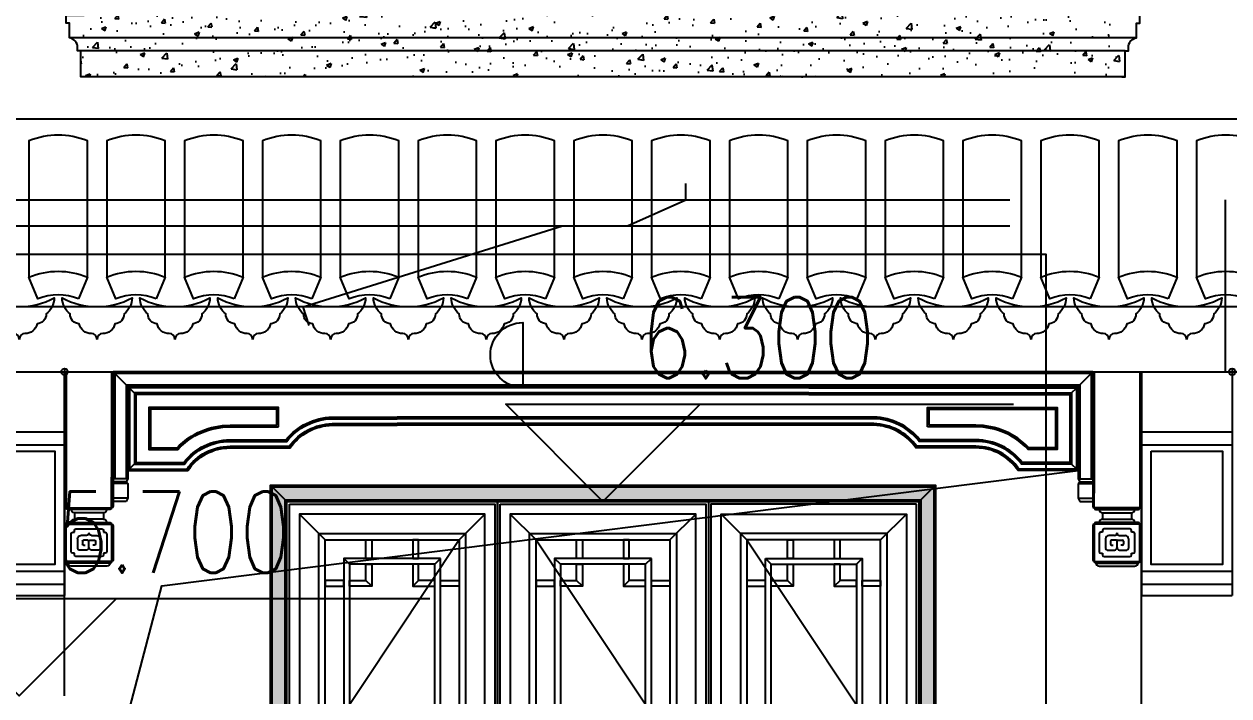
# Model space of a CAD drawing. Extents: x 296441 to 853063, y 459050 to 1117990.
# Drawn here: x 658513 to 662228, y 1088618 to 1090691 of the extents above; entities that cross this region are included whole.
import ezdxf
from ezdxf.xclip import XClip

# ---------------------------------------------------------------- set-up
doc = ezdxf.new("R2010")
doc.units = 0
doc.header["$LTSCALE"] = 1000
doc.header["$XCLIPFRAME"] = 0
for name, pattern in [('CENTER-1', [10, 6.25, -1.25, 1.25, -1.25]), ('CENTER2', [28.574999999999996, 19.05, -3.174999999999999, 3.174999999999999, -3.174999999999999]), ('E4-ELEV-S$0$HIDDEN2', [4.762499999999999, 3.175, -1.5875])]:
    doc.linetypes.add(name, pattern=pattern)
for name, color, linetype in [('00-景观-剖', 6, 'Continuous'), ('1.5铝板', 3, 'Continuous'), ('95', 95, 'Continuous'), ('E1-TEXT-S$0$A-ANNO-LEVL', 3, 'Continuous'), ('E1-TEXT-S$0$A-ANNO-LEVL-TEXT', 255, 'Continuous'), ('E4-ELEV-S$0$$0$A-ELEV-HEVY', 2, 'Continuous'), ('E4-ELEV-S$0$A-ELEV-HDDN', 161, 'E4-ELEV-S$0$HIDDEN2'), ('E4-ELEV-S$0$A-ELEV-HEVY', 2, 'Continuous'), ('E4-ELEV-S$0$A-ELEV-MEDM', 4, 'Continuous'), ('E4-ELEV-S$0$A-ELEV-THIN', 144, 'Continuous'), ('E4-ELEV-S$0$A-ELEV-THIN-GRAY', 252, 'Continuous'), ('E4-ELEV-S$0$A-ELEV-XTHIN', 5, 'Continuous'), ('E4-ELEV-S$0$A-HOLE', 211, 'Continuous'), ('E4-ELEV-S$0$CT-01-E$0$A-ELEV-MEDM-HEVY', 2, 'Continuous'), ('E4-ELEV-S$0$CT-01-E$0$A-ELEV-THIN', 144, 'Continuous'), ('E4-ELEV-S$0$CT-01-E$0$G-XREF', 2, 'Continuous'), ('E4-ELEV-S$0$G-XREF', 2, 'Continuous'), ('E4-TEXT-S$0$G-XREF', 2, 'Continuous'), ('G-GRID', 8, 'CENTER2'), ('G-XREF', 2, 'Continuous'), ('ZT0_默认图层-----PM、LM、DY、JD', 7, 'Continuous'), ('ZT1_通用--填充---PM、LM、DY、JD', 8, 'Continuous'), ('主框线', 4, 'Continuous'), ('副框内口线', 6, 'Continuous'), ('花格栅', 6, 'Continuous'), ('铝合金花格条', 5, 'Continuous')]:
    doc.layers.add(name, color=color, linetype=linetype)
for name, color, linetype, plot in [('E4-ELEV-S$0$CT-01-E$0$A(750)$0$A-ANNO-NPLT', 215, 'Continuous', False), ('E4-ELEV-S$0$ENTR-DETL-P$0$A-ANNO-NPLT', 215, 'Continuous', False), ('E4-TEXT-S$0$A-ANNO-NPLT', 215, 'Continuous', False)]:
    doc.layers.add(name, color=color, linetype=linetype, plot=plot)
doc.styles.add('E1-TEXT-S$0$GOA_01_thin_0.75', font='romans.shx', dxfattribs={"width": 0.75, "bigfont": 'hzdx.shx'})

# ---------------------------------------------------------------- blocks, each defined once
blk = doc.blocks.new('E4-ELEV-S$0$cfdhf')
at = {"layer": 'E4-ELEV-S$0$$0$A-ELEV-HEVY'}
blk.add_lwpolyline([(-1.164153218269348e-10, -190.000317406375), (9.999999999883585, -190.000317406375), (9.999999999883585, -110.000317406375), (19.99999999988358, -110.000317406375), (19.99999999988358, -100.000317406375, -0.3620499351813308), (44.99999999988358, -70.00031740637496), (44.99999999988358, -25.00031740637496), (54.99999999988358, -25.00031740637496), (54.99999999988358, -0.0003174063749611378), (0, 0.006060618790797889)], format="xyb", dxfattribs=at)
blk = doc.blocks.new('E4-ELEV-S$0$CT-01-E$0$DWD')
at = {"layer": 'E4-ELEV-S$0$CT-01-E$0$A(750)$0$A-ANNO-NPLT'}
for p, q in [((-10, 0), (10, 0)), ((0, 10), (0, -10))]:
    blk.add_line(p, q, dxfattribs=at)
blk.add_circle((0, 0), 10, dxfattribs=at)
blk = doc.blocks.new('E4-ELEV-S$0$CT-01-E')
at = {"layer": 'E4-ELEV-S$0$CT-01-E$0$A-ELEV-MEDM-HEVY'}
for p, q in [((-280, 0), (0, 0)), ((-280, 0), (-280, -690.0000000000437)), ((0, 0), (0, -690.0000000000437)), ((-280, -225.0000000000437), (0, -225.0000000000582)), ((-280, -615.0000000000728), (0, -615.0000000000728)), ((-280, -690.0000000000437), (0, -690.0000000000437))]:
    blk.add_line(p, q, dxfattribs=at)
at = {"layer": 'E4-ELEV-S$0$CT-01-E$0$A-ELEV-THIN', "ltscale": 0.1}
for p, q in [((-280, -185.0000000000728), (0, -185.0000000000873)), ((-280, -655.0000000000582), (0, -655.0000000000582))]:
    blk.add_line(p, q, dxfattribs=at)
blk.add_lwpolyline([(-250, -245.0000000000582), (-30, -245.0000000000582), (-30, -595.0000000000582), (-250, -595.0000000000582)], close=True, dxfattribs=at)
at = {"layer": 'E4-ELEV-S$0$CT-01-E$0$G-XREF'}
blk.add_blockref('E4-ELEV-S$0$CT-01-E$0$DWD', (0, 0), dxfattribs=at)
blk = doc.blocks.new('E4-ELEV-S$0$垂花柱1-E')
at = {"layer": 'E4-ELEV-S$0$A-ELEV-MEDM'}
for p, q in [((-29.99999999406282, -690.0051878701779), (-29.99999999406282, -710.0051878701779)), ((59.9999999984866, -690.0051878701779), (59.9999999984866, -710.0051878701779)), ((-59.99999999778811, -730.0051878699451), (-59.99999999778811, -835.0051878697122)), ((79.9999999984866, -720.0051878701779), (-49.99999999778811, -720.0051878701779)), ((90.00000000221189, -835.0051878704107), (89.9999999984866, -730.0051878699451)), ((-49.99999999778811, -845.0051878697122), (80.00000000593718, -845.0051878704107))]:
    blk.add_line(p, q, dxfattribs=at)
for points in [[(-59.99999999965075, -580.0051878701779), (-59.99999999965075, -670.004720046767)], [(90.00000000034925, -670.004720046767), (90.00000000034925, -580.0051878701779)], [(-49.99906434782315, -680.0051878701779), (80.06746361660771, -680.0051878701779)]]:
    blk.add_lwpolyline(points, dxfattribs=at)
for centre, radius, start, end in [((-54.99953217187431, -670.004720046185), 5.000467824051157, 180.0000000066701, 270), ((-49.99906434782315, -675.0051878701779), 5.000467824051157, 180.0000000066701, 270), ((-29.99999999406282, -680.0051878701779), 10, 180, 270), ((59.9999999984866, -680.0051878701779), 10, 270, 0), ((79.99906435224693, -675.0051878701779), 5.000467824051157, 270, 359.9999999933299), ((84.99953217629809, -670.004720046185), 5.000467824051157, 270, 359.9999999933299), ((-54.99999999778811, -730.0051878699451), 5, 90, 180), ((-49.99999999778811, -725.0051878701779), 5, 90, 180), ((-29.99999999406282, -720.0051878701779), 10, 90, 180), ((59.9999999984866, -720.0051878701779), 10, 0, 90), ((79.9999999984866, -725.0051878701779), 5, 0, 90), ((84.9999999984866, -730.0051878699451), 5, 0, 90), ((-54.99999999778811, -835.0051878697122), 5, 180, 270), ((-49.99999999778811, -840.0051878697122), 5, 180, 270), ((80.00000000593718, -840.0051878704107), 5, 270, 0), ((85.00000000221189, -835.0051878704107), 5, 270, 0)]:
    blk.add_arc(centre, radius, start, end, dxfattribs=at)
at = {"layer": 'E4-ELEV-S$0$A-ELEV-THIN', "ltscale": 0.1}
for p, q in [((-29.99999999406282, -690.0051878701779), (59.9999999984866, -690.0051878701779)), ((-29.99999999406282, -710.0051878701779), (59.9999999984866, -710.0051878701779)), ((-39.99999999778811, -855.0051878699451), (69.99999998731073, -855.0051878699451))]:
    blk.add_line(p, q, dxfattribs=at)
for centre, radius, start, end in [((-39.99999999778811, -845.0051878699451), 10, 180, 270), ((69.99999998731073, -845.0051878699451), 9.999999999999998, 270, 0)]:
    blk.add_arc(centre, radius, start, end, dxfattribs=at)
at = {"layer": 'E4-ELEV-S$0$A-ELEV-THIN-GRAY', "color": 8}
for p, q in [((-54.99999999569263, -675.00518784835), (-54.99999999592546, -580.0051878701779)), ((84.99953218339942, -580.0051878701779), (84.99953217629809, -675.0051878701779)), ((84.99953217629809, -675.0051878701779), (-54.99953217187431, -675.005187870207)), ((84.9999999984866, -725.0051878699451), (-54.99999999778811, -725.0051878699451)), ((-54.99999999778811, -725.0051878701779), (-54.99999999778811, -840.0051878697122)), ((54.9999999984866, -740.0051878701779), (-24.99999999778811, -740.0051878701779)), ((85.00000000593718, -840.0051878704107), (84.9999999984866, -725.0051878699451)), ((-39.99999999778811, -755.0051878704107), (-39.99999999778811, -810.0051878699451)), ((-29.99999999778811, -750.0051878704107), (-34.99999999778811, -750.0051878701779)), ((-29.99999999778811, -745.0051878704107), (-29.99999999778811, -750.0051878704107)), ((-20.00000000523869, -770.0051878706436), (-20.0000000015134, -800.0051878699451)), ((6.999999998486601, -760.0051878699451), (-10.00000000523869, -760.0051878701779)), ((-4.999999997788109, -778.0051878697122), (-4.999999997788109, -784.3324136833544)), ((11.9999999984866, -775.0051878690138), (-1.999999997788109, -775.0051878706436)), ((15.00000000034925, -797.0052683969552), (15.00000000221189, -778.0051878687809)), ((14.99999999674037, -797.0054170035583), (14.99999999476131, -778.8940767580061)), ((18.00000000221189, -775.0051878690138), (31.9999999984866, -775.0051878704107)), ((22.9999999984866, -760.0051878701779), (40.00000000221189, -760.0051878704107)), ((34.9999999984866, -778.0051878694794), (35.00000000221189, -787.0051878687809)), ((50.00000000221189, -770.0051878708764), (49.9999999984866, -800.0051878701779)), ((59.9999999984866, -750.0051878704107), (59.9999999984866, -745.0051878699451)), ((64.9999999984866, -750.0051878701779), (59.9999999984866, -750.0051878704107)), ((70.00000000221189, -810.0051878701779), (69.9999999984866, -755.0051878701779)), ((-34.99999999778811, -815.0051878699451), (-29.99999999778811, -815.0051878701779)), ((-29.99999999778811, -815.0051878701779), (-29.99999999778811, -820.0051878699451)), ((-15.0000000015134, -805.0051878697122), (7, -805.0051878694794)), ((-4.999999997788109, -784.3324136833544), (-4.999999997788109, -787.0051878697122)), ((-1.999999997788109, -790.0051878697122), (3.158244660473429, -790.0051878697122)), ((23, -805.0051878697413), (44.9999530329369, -805.0051878697122)), ((32.00000000221189, -790.0051878694794), (26.84175534395035, -790.0051878697122)), ((35.00000000221189, -784.3324136833544), (35.00000000221189, -786.1162989807199)), ((60.00000000221189, -820.0051878701779), (60.00000000221189, -815.0051878704107)), ((60.00000000221189, -815.0051878704107), (65.00000000221189, -815.0051878704107)), ((-54.99999999778811, -840.0051878697122), (85.00000000221189, -840.0051878704107)), ((-24.99999999778811, -825.0051878699451), (55.00000000221189, -825.0051878704107))]:
    blk.add_line(p, q, dxfattribs=at)
for centre, radius, start, end in [((-24.99999999778811, -745.0051878701779), 5, 90, 180), ((54.9999999984866, -745.0051878701779), 5, 0, 90), ((-34.99999999778811, -755.0051878701779), 5, 90, 180), ((-10.00000000523869, -770.0051878701779), 10, 90, 180), ((-1.999999997788109, -778.0051878706436), 3, 90, 179.9999999733196), ((6.999999998486601, -752.0051878699451), 8, 270, 0), ((11.9999999984866, -778.0051878690138), 3, 0, 90), ((22.9999999984866, -752.0051878701779), 8, 180, 270), ((18.00000000221189, -778.0051878690138), 3, 90, 180), ((31.9999999984866, -778.0051878704107), 3, 0, 90), ((40.00000000221189, -770.0051878704107), 10, 0, 90), ((64.9999999984866, -755.0051878701779), 5, 0, 90), ((-34.99999999778811, -810.0051878699451), 5, 180, 270), ((-15.0000000015134, -800.0051878697122), 5, 180, 270), ((-1.999999997788109, -787.0051878697122), 3, 180, 270), ((7, -797.0051878694794), 8, 270, 0), ((23, -797.0051878697122), 8, 180, 270), ((32.00000000221189, -787.0051878694794), 3, 270, 0), ((44.9999999984866, -800.0051878699451), 5, 270, 0), ((65.00000000221189, -810.0051878704107), 5, 270, 0), ((-24.99999999778811, -820.0051878699451), 5, 180, 270), ((55.00000000221189, -820.0051878704107), 5, 270, 0)]:
    blk.add_arc(centre, radius, start, end, dxfattribs=at)
blk = doc.blocks.new('E4-ELEV-S$0$A$C00CE6EFF')
at = {"layer": 'E4-ELEV-S$0$A-ELEV-MEDM'}
blk.add_line((-52.46859341641539, 127.1463591389038), (-52.46859341641539, 127.1463591389038), dxfattribs=at)
for points in [[(462.50682386279, 317.1968676337128), (-367.49317613721, 317.1968676337128), (-367.49317613721, 57.19686763377103), (-182.4931487923732, 57.19686763377103, -0.2539523711029784), (-52.50118911608297, 127.1464839425607), (132.5068238627991, 127.1958012883988, -0.2381656450891192), (262.50682386279, 197.196867633771), (462.50682386279, 197.196867633771)], [(462.50682386279, 292.1968676337128), (-342.49317613721, 292.1968676337128), (-342.49317613721, 82.19686763377103), (-195.3657154636676, 82.19686763377103, -0.2334220368306932), (-52.4598449669611, 152.1464958518482), (120.0420969231582, 152.1924794705556, -0.2199939070512904), (262.1893892626922, 222.196867633771), (462.50682386279, 222.196867633771)]]:
    blk.add_lwpolyline(points, format="xyb", dxfattribs=at)
at = {"layer": 'E4-ELEV-S$0$A-ELEV-THIN-GRAY', "ltscale": 0.1}
for p, q in [((-342.49317613721, 292.1968676337128), (-367.49317613721, 317.1968676336837)), ((-342.49317613721, 82.19686763377103), (-367.49317613721, 57.19686763377103))]:
    blk.add_line(p, q, dxfattribs=at)
for points in [[(462.50682386279, 312.1968676337128), (-362.49317613721, 312.1968676337128), (-362.49317613721, 62.19686763377103), (-185.1680572284495, 62.19686763377103, -0.2494113117914531), (-52.49262619930414, 132.1464864028094), (129.9231318329566, 132.195112734611, -0.2341696692829884), (262.441494740171, 202.196867633771), (462.50682386279, 202.196867633771)], [(462.50682386279, 297.1968676337128), (-347.49317613721, 297.1968676337128), (-347.49317613721, 77.19686763377103), (-192.8860511583589, 77.19686763377103, -0.2371285382823917), (-52.46783262483586, 147.146493544933), (122.4489950621355, 147.1931208966271, -0.2232944144141404), (262.2511108037306, 217.196867633771), (462.50682386279, 217.196867633771)], [(96.92282335046002, 192.1475562774722), (96.92282335046002, 252.1968676337128), (-302.49317613721, 252.1968676337128), (-302.49317613721, 122.196867633771), (-213.8319071222559, 122.196867633771, -0.2089475687201582), (-52.40018321237585, 192.1465131769801), (96.92282335046002, 192.1863180169894)]]:
    blk.add_lwpolyline(points, format="xyb", dxfattribs=at)
blk.add_lwpolyline([(91.92282335046002, 197.184985351123), (91.92282335046002, 247.1968676337128), (-297.49317613721, 247.1968676337128), (-297.49317613721, 127.196867633771), (-215.9930759834988, 127.196867633771, -0.206401105825557), (-52.39319280514974, 197.1465152180463)], format="xyb", close=True, dxfattribs=at)
blk = doc.blocks.new('*U623')
at = {"layer": 'E4-ELEV-S$0$A-ELEV-MEDM'}
for p, q in [((150, -7.912603905424476e-11), (150, -400.0000000000791)), ((3170.000000088345, -7.912603905424476e-11), (3170.000000088345, -400.0000000000791)), ((195.0000000001455, -45.00000000007913), (195.0000000001455, -330.0000000000791)), ((2295.00000008817, -45.00000000002092), (1025.000000000171, -45.00000000006457)), ((2295.00000008817, -70.00000000002092), (1025.000000000171, -70.00000000006457)), ((3125.000000088203, -45.00000000002092), (2229.417965747929, -45.00000000006457)), ((3125.000000088199, -45.00000000007913), (3125.000000088199, -330.0000000000791)), ((2295.00000008817, -140.0000000000209), (1025.000000000171, -140.0000000000646)), ((2295.00000008817, -165.0000000000209), (1025.000000000171, -165.0000000000646)), ((195.0000000001455, -330.0000000000791), (150.0000000001455, -330.0000000000791)), ((195.0000000001455, -330.0000000000791), (190.0000000001455, -340.0000000000791)), ((3125.000000088199, -330.0000000000791), (3170.000000088199, -330.0000000000791)), ((3125.000000088199, -330.0000000000791), (3130.000000088199, -340.0000000000791)), ((190.0000000001455, -340.0000000000791), (150.0000000001455, -340.0000000000791)), ((195.0000000001455, -345.0000000000791), (150.0000000001455, -345.0000000000791)), ((190.0000000001455, -340.0000000000791), (195.0000000001455, -345.0000000000791)), ((195.0000000001455, -345.0000000000791), (195.0000000001455, -390.0000000000791)), ((3130.000000088199, -340.0000000000791), (3125.000000088199, -345.0000000000791)), ((3125.000000088199, -345.0000000000791), (3170.000000088199, -345.0000000000791)), ((3125.000000088199, -345.0000000000791), (3125.000000088199, -390.0000000000791)), ((3130.000000088199, -340.0000000000791), (3170.000000088199, -340.0000000000791)), ((195.0000000001455, -390.0000000000791), (150.0000000001455, -390.0000000000791)), ((190.0000000001455, -400.0000000000791), (150.0000000001455, -400.0000000000791)), ((195.0000000001455, -390.0000000000791), (190.0000000001455, -400.0000000000791)), ((3125.000000088199, -390.0000000000791), (3170.000000088199, -390.0000000000791)), ((3125.000000088199, -390.0000000000791), (3130.000000088199, -400.0000000000791)), ((3130.000000088199, -400.0000000000791), (3170.000000088199, -400.0000000000791))]:
    blk.add_line(p, q, dxfattribs=at)
for points in [[(0, -375.0047417581727), (0, 0)], [(2295.00000008817, 7.321432349272072e-10), (150.0000000000291, -7.912603905424476e-11)], [(150, 0), (150, -375.0047417581727)], [(3170.000000088345, 7.576090865768492e-10), (971.3766253470967, -7.912603905424476e-11)], [(3170.000000088345, 0), (3170.000000088345, -375.0047417581727)], [(3320.000000088345, -375.0047417581727), (3320.000000088345, 0)], [(195.0000000001455, -45.00000000007913), (2295.00000008817, -44.99999999926786)], [(1016.376625347213, -45.00000000007913), (3125.00000008817, -44.99999999926422)]]:
    blk.add_lwpolyline(points, dxfattribs=at)
at = {"layer": 'E4-ELEV-S$0$A-ELEV-THIN-GRAY', "color": 8}
for p, q in [((5.000467797157398, 0), (5.000467816949822, -375.0047417580563)), ((145.0000000648424, 0), (145.0000000846339, -374.9995538882858)), ((3175.000000023503, 0), (3175.000000003711, -374.9995538882858)), ((3314.999532291187, 0), (3314.999532271395, -375.0047417580563))]:
    blk.add_line(p, q, dxfattribs=at)
at = {"layer": 'E4-ELEV-S$0$A-ELEV-THIN-GRAY', "ltscale": 0.1}
for p, q in [((150.0000000001455, -2.246451913379133e-10), (195.0000000001455, -45.00000000007913)), ((155.0000000001455, -5.000000000079126), (155.0000000001455, -330.0000000000791)), ((3170.000000088199, -2.246451913379133e-10), (3125.000000088199, -45.00000000007913)), ((3165.000000088199, -5.000000000079126), (3165.000000088199, -330.0000000000791)), ((190.0000000001455, -40.00000000007913), (190.0000000001455, -330.0000000000791)), ((2295.00000008817, -50.00000000002092), (1025.000000000171, -50.00000000006457)), ((2295.00000008817, -65.00000000002092), (1025.000000000171, -65.00000000006457)), ((3130.000000088199, -40.00000000007913), (3130.000000088199, -330.0000000000791)), ((2295.00000008817, -145.0000000000209), (1025.000000000171, -145.0000000000646)), ((2295.00000008817, -160.0000000000209), (1025.000000000171, -160.0000000000646))]:
    blk.add_line(p, q, dxfattribs=at)
for points in [[(2295.00000008817, -4.999999999267857), (155.0000000000291, -5.000000000079126)], [(3165.000000088199, -4.999999999246029), (976.3766253470967, -5.000000000079126)], [(190.0000000001455, -40.00000000007913), (2295.00000008817, -39.99999999926786)], [(1011.376625347213, -40.00000000007913), (3130.000000088199, -39.99999999926058)]]:
    blk.add_lwpolyline(points, dxfattribs=at)
for name, p in [('E4-ELEV-S$0$A$C00CE6EFF', (562.4931761373846, -362.196867633792)), ('E4-ELEV-S$0$垂花柱1-E', (3229.999999999636, 255.0056339818339))]:
    blk.add_blockref(name, p)
at = {"xscale": -1}
for name, p in [('E4-ELEV-S$0$A$C00CE6EFF', (2757.50682395096, -362.196867633792)), ('E4-ELEV-S$0$垂花柱1-E', (90.00000008870848, 255.0056339818339))]:
    blk.add_blockref(name, p, dxfattribs=at)
blk = doc.blocks.new('yankou-900-S')
at = {"layer": '00-景观-剖', "ltscale": 0.04}
blk.add_lwpolyline([(754.9999999996508, -170, -0.9999999999986356), (755.0000000001164, 30), (754.9999999998836, -170)], format="xyb", dxfattribs=at)
blk = doc.blocks.new('单层玻璃')
at = {"layer": '95'}
for p, q in [((-1.216571543132886, -0.08520069334190339), (0.08520069322548807, 1.216571543191094)), ((-1.183139254106209, -1.183139254106209), (1.183139254106209, 1.183139254106209)), ((-0.08520069322548807, -1.216571543249302), (1.216571543132886, 0.08520069334190339))]:
    blk.add_line(p, q, dxfattribs=at)
blk = doc.blocks.new('*U2022')
at = {"color": 8}
for p, q in [((58.00001495597826, -57.9999892307533), (8, -7.999989248302912)), ((591.9999764821841, -57.9999812492147), (641.9999999994179, -7.999989248344294)), ((58.00003478083818, -410.9999808855937), (39.00001391256228, -430.0000017538696)), ((591.999998393876, -411.000001753911), (610.999998393876, -430.000001753911)), ((118.8000094057061, -549.7999767424335), (39.00001391285332, -469.9999812496099)), ((531.1999983949936, -549.7999767424749), (610.9999764824461, -469.9999986550225)), ((118.8000094059129, -2031.200007992302), (39.00001391276908, -2111.000007991766)), ((531.1999983952004, -2031.200007992343), (610.9999764842536, -2110.999986081396))]:
    blk.add_line(p, q, dxfattribs=at)
for points in [[(610.999998393876, -430.000001753911), (610.999998393876, -469.9999767427776), (39.00001391256228, -469.9999767427362), (39.00001391256228, -430.0000017538696)], [(39.00001391256228, -469.9999812496099), (610.9999983943417, -469.9999812496513), (610.9999983945485, -2111.000007991808), (39.00001391276908, -2111.000007991766)]]:
    blk.add_lwpolyline(points, close=True)
at = {"color": 2, "ltscale": 250}
blk.add_lwpolyline([(531.1999983949936, -549.7999767424749), (118.8000094057061, -549.7999767424335), (118.8000094059129, -2031.200007992302), (531.1999983952004, -2031.200007992343)], close=True, dxfattribs=at)
at = {"layer": '1.5铝板', "ltscale": 250}
for points in [[(610.999998393876, -430.000001753911), (39.00003582425416, -430.0000017538696), (39.00001391256228, -38.99998124917332), (610.9999764821841, -38.9999812492147)], [(591.99999735046, -411.000001753911), (58.00003478083818, -411.0000017538696), (58.00001495597826, -57.99998124917332), (591.9999775256001, -57.9999812492147)]]:
    blk.add_lwpolyline(points, close=True, dxfattribs=at)
at = {"layer": '主框线'}
blk.add_lwpolyline([(8.000000001778403, -2142), (642.0000000011963, -2142.000000000041), (641.9999999994179, -7.999989248344294), (8, -7.999989248302912)], close=True, dxfattribs=at)
at = {"layer": '副框内口线', "linetype": 'CENTER-1', "ltscale": 40}
blk.add_lwpolyline([(1.77840320247924e-09, -2150), (650.0000000011963, -2150.000000000041), (649.9999999994179, 1.075165570646699e-05), (0, 1.075169708847592e-05)], close=True, dxfattribs=at)
at = {"layer": '花格栅', "color": 6, "ltscale": 250}
blk.add_lwpolyline([(551.1999983949936, -529.7999767424749), (98.80000940570608, -529.7999767424335), (98.80000940591287, -2051.200007992302), (551.1999983952004, -2051.200007992343)], close=True, dxfattribs=at)
at = {"layer": '铝合金花格条'}
for p, q in [((175.8000094110612, -1090.499999996537), (175.8000094101299, -1240.499999996537)), ((474.1999983859132, -1090.499999996578), (474.1999983849819, -1240.499999996578))]:
    blk.add_line(p, q, dxfattribs=at)
for points in [[(183.0000218176428, -58.00003280386593), (201.0000218176428, -58.00003280293461), (201.0000218204368, -115.0000328029346), (183.0000218204368, -115.0000328038659)], [(466.9999843932019, -58.00002304906005), (448.9999843932019, -58.00002304812872), (448.9999843904079, -115.0000230481287), (466.9999843904079, -115.00002304906)], [(534.9999843902915, -115.0000230523197), (534.9999843902915, -354.0000435490998), (115.0000218204368, -354.0000533043713), (115.0000218204368, -115.0000328071256)], [(516.9999843902915, -133.0000230523197), (516.9999843902915, -336.0000435490998), (133.0000218204368, -336.0000533043713), (133.0000218204368, -133.0000328071256)], [(58.00002182055323, -183.0000328071256), (58.00002182055323, -201.0000328071256), (115.0000218205532, -201.0000328071256), (115.0000218205532, -183.0000328071256)], [(591.9999843901751, -183.000023051854), (591.9999843901751, -201.000023051854), (534.9999843901751, -201.000023051854), (534.9999843901751, -183.000023051854)], [(58.00002182055323, -286.0000533043713), (58.00002182055323, -268.0000533043713), (115.0000218205532, -268.0000533043713), (115.0000218205532, -286.0000533043713)], [(591.9999843901751, -286.0000435490998), (591.9999843901751, -268.0000435490998), (534.9999843901751, -268.0000435490998), (534.9999843901751, -286.0000435490998)], [(183.0000218176428, -411.0000533085623), (201.0000218176428, -411.0000533094936), (201.0000218204368, -354.0000533094936), (183.0000218204368, -354.0000533085623)], [(466.9999843929691, -411.0000435532907), (448.9999843929691, -411.000043554222), (448.9999843901751, -354.000043554222), (466.9999843901751, -354.0000435532907)], [(243.8000094108284, -549.7999767425499), (261.8000094108284, -549.7999767425499), (261.8000094108284, -606.7999767425499), (243.8000094108284, -606.7999767425499)], [(406.1999983856804, -549.7999767425913), (388.1999983856804, -549.7999767425913), (388.1999983856804, -606.7999767425913), (406.1999983856804, -606.7999767425913)], [(474.1999983854215, -1974.200007992343), (175.8000094110351, -1974.200007992302), (175.8000094108284, -606.7999767424335), (474.1999983856804, -606.7999767424749)], [(456.1999983854215, -1956.200007992343), (193.8000094110351, -1956.200007992302), (193.8000094108284, -624.7999767424335), (456.1999983856804, -624.7999767424749)], [(118.8000094066374, -674.7999767396395), (118.8000094057061, -692.7999767396395), (175.8000094057061, -692.7999767424335), (175.8000094066374, -674.7999767424335)], [(531.19999838894, -674.7999767396809), (531.1999983898713, -692.7999767396809), (474.1999983898713, -692.7999767424749), (474.19999838894, -674.7999767424749)], [(175.8000094110612, -1090.499999996537), (118.8000094110612, -1090.499999996537), (118.8000094110612, -1072.499999996537), (175.8000094110612, -1072.499999996537)], [(474.1999983849819, -1090.499999996578), (531.1999983849819, -1090.499999996578), (531.1999983849819, -1072.499999996578), (474.1999983849819, -1072.499999996578)], [(175.8000094110612, -1240.499999996537), (118.8000094110612, -1240.499999996537), (118.8000094110612, -1258.499999996537), (175.8000094110612, -1258.499999996537)], [(474.1999983849819, -1240.499999996578), (531.1999983849819, -1240.499999996578), (531.1999983849819, -1258.499999996578), (474.1999983849819, -1258.499999996578)], [(118.8000094068442, -1906.200007994979), (118.8000094059129, -1888.200007994979), (175.8000094059129, -1888.200007992185), (175.8000094068442, -1906.200007992185)], [(531.1999983886811, -1906.200007995254), (531.1999983896125, -1888.200007995254), (474.1999983896125, -1888.20000799246), (474.1999983886811, -1906.20000799246)], [(243.8000094110351, -2031.200007992185), (261.8000094110351, -2031.200007992185), (261.8000094110351, -1974.200007992185), (243.8000094110351, -1974.200007992185)], [(406.1999983858872, -2031.200007992227), (388.1999983858872, -2031.200007992227), (388.1999983858872, -1974.200007992227), (406.1999983858872, -1974.200007992227)]]:
    blk.add_lwpolyline(points, close=True, dxfattribs=at)
for points in [[(133.0000218204368, -133.0000328071256), (115.0000218204368, -115.0000328071256)], [(201.0000218204368, -201.0000328071256), (183.0000218204368, -183.0000328071256), (133.0000218204368, -183.0000328071256), (133.0000218204368, -201.0000328071256), (201.0000218204368, -201.0000328071256), (201.0000218204368, -133.0000328071256), (183.0000218204368, -133.0000328071256), (183.0000218204368, -183.0000328071256)], [(448.9999843902915, -201.000023051854), (466.9999843902915, -183.000023051854), (516.9999843902915, -183.000023051854), (516.9999843902915, -201.000023051854), (448.9999843902915, -201.000023051854), (448.9999843902915, -133.000023051854), (466.9999843902915, -133.000023051854), (466.9999843902915, -183.000023051854)], [(516.9999843902915, -133.0000230523197), (534.9999843902915, -115.0000230523197)], [(201.0000218204368, -268.0000533043713), (183.0000218204368, -286.0000533043713), (133.0000218204368, -286.0000533043713), (133.0000218204368, -268.0000533043713), (201.0000218204368, -268.0000533043713), (201.0000218204368, -336.0000533043713), (183.0000218204368, -336.0000533043713), (183.0000218204368, -286.0000533043713)], [(448.9999843902915, -268.0000435490998), (466.9999843902915, -286.0000435490998), (516.9999843902915, -286.0000435490998), (516.9999843902915, -268.0000435490998), (448.9999843902915, -268.0000435490998), (448.9999843902915, -336.0000435490998), (466.9999843902915, -336.0000435490998), (466.9999843902915, -286.0000435490998)], [(133.0000218204368, -336.0000533043713), (115.0000218204368, -354.0000533043713)], [(516.9999843902915, -336.0000435490998), (534.9999843902915, -354.0000435490998)], [(193.8000094108284, -624.7999767424335), (175.8000094108284, -606.7999767424335)], [(261.8000094108284, -692.7999767424335), (243.8000094108284, -674.7999767424335), (243.8000094108284, -624.7999767424335), (261.8000094108284, -624.7999767424335), (261.8000094108284, -692.7999767424335), (193.8000094108284, -692.7999767424335), (193.8000094108284, -674.7999767424335), (243.8000094108284, -674.7999767424335)], [(388.1999983856804, -692.7999767424749), (406.1999983856804, -674.7999767424749), (406.1999983856804, -624.7999767424749), (388.1999983856804, -624.7999767424749), (388.1999983856804, -692.7999767424749), (456.1999983856804, -692.7999767424749), (456.1999983856804, -674.7999767424749), (406.1999983856804, -674.7999767424749)], [(456.1999983856804, -624.7999767424749), (474.1999983856804, -606.7999767424749)], [(261.8000094110351, -1888.200007992302), (243.8000094110351, -1906.200007992302), (243.8000094110351, -1956.200007992302), (261.8000094110351, -1956.200007992302), (261.8000094110351, -1888.200007992302), (193.8000094110351, -1888.200007992302), (193.8000094110351, -1906.200007992302), (243.8000094110351, -1906.200007992302)], [(388.1999983858872, -1888.200007992343), (406.1999983858872, -1906.200007992343), (406.1999983858872, -1956.200007992343), (388.1999983858872, -1956.200007992343), (388.1999983858872, -1888.200007992343), (456.1999983858872, -1888.200007992343), (456.1999983858872, -1906.200007992343), (406.1999983858872, -1906.200007992343)], [(193.8000094110351, -1956.200007992302), (175.8000094110351, -1974.200007992302)], [(456.1999983854215, -1956.200007992343), (474.1999983854215, -1974.200007992343)]]:
    blk.add_lwpolyline(points, dxfattribs=at)
at = {"xscale": 52.5, "yscale": 52.5, "zscale": 52.5}
for p in [(348.5663602436834, -288.4998816376975), (348.5663602436834, -1184.477487805911)]:
    blk.add_blockref('单层玻璃', p, dxfattribs=at)
blk = doc.blocks.new('20200401092819')
at = {"ltscale": 1000}
blk.add_lwpolyline([(0, -2150), (1950, -2150), (1950, 0), (0, 0)], close=True, dxfattribs=at)
for points in [[(531.1999983951973, -118.7999920076568), (39.00001391266414, -859.5000053793119), (531.1999983949936, -1600.200023257525)], [(768.8000016071892, -118.7999920076568), (1260.999986089722, -859.5000053793119), (768.8000016073929, -1600.200023257525)], [(1418.799989298568, -118.7999920076568), (1910.999973781101, -859.5000053793119), (1418.799989298772, -1600.200023257525)]]:
    blk.add_lwpolyline(points, dxfattribs=at)
at = {"ltscale": 1000, "xscale": -1, "rotation": 180}
for p in [(0, -2150), (650.0000000011933, -2149.999999999959)]:
    blk.add_blockref('*U2022', p, dxfattribs=at)
at = {"ltscale": 1000, "rotation": 180}
blk.add_blockref('*U2022', (1950, -2150), dxfattribs=at)
blk = doc.blocks.new('E4-ELEV-S')
at = {"layer": 'ZT1_通用--填充---PM、LM、DY、JD', "ltscale": 1000}
h = blk.add_hatch(dxfattribs=at)
h.set_pattern_fill('混凝土', color=256, scale=20)
h.set_pattern_definition([(49.99999999999999, (189.205779951415, 7609.999874944566), (143.4520365201507, -12.55042699651902), [15, -165]), (355, (189.205779951415, 7609.999874944566), (-27.7502667226, 150.4384267400024), [12, -132]), (100.4514, (201.1601159514394, 7608.95400694455), (115.7018763428043, 137.8879084121907), [12.748038, -140.2284224]), (46.18420000000002, (189.205779951415, 7649.999874944566), (213.4482097251289, -33.10380286580362), [22.49999999999994, -247.4999999999995]), (96.6356, (206.9931289514061, 7647.241213544505), (186.9325411097407, 194.8235741800883), [19.1220576, -210.3426]), (351.1842, (189.205779951415, 7649.999874944566), (186.9323890267254, 194.8237201850649), [18, -198]), (21, (209.205779951415, 7639.999874944566), (119.3814104236923, -80.52377813306776), [15, -165]), (326.0000000000001, (209.205779951415, 7639.999874944566), (48.66306638431634, 145.0300090093706), [12, -132]), (71.4514, (219.1542265514145, 7633.289553744486), (168.044525716298, 64.50609934199048), [12.748038, -140.2284224]), (37.50000000000001, (189.205779951415, 7609.999874944566), (2.431971063458134, 66.5787707662623), [0, -130.4, 0, -134, 0, -132.5]), (7.499999999999999, (189.205779951415, 7609.999874944566), (52.61390748842972, 78.88234237647205), [0, -76.39999999999999, 0, -127.4, 0, -50.5]), (327.5, (144.6057799514383, 7609.999874944566), (106.7644872344818, -4.510974346875951), [0, -50, 0, -156, 0, -207]), (317.5, (124.6057799514383, 7609.999874944566), (116.6372338684772, 20.02099646646354), [0, -65, 0, -103.6, 0, -147])])
h.paths.add_polyline_path([(189.205779951415, 7609.999874944566), (3399.999999989988, 7609.999874944566), (3399.999999989988, 7800.006252969848), (189.205779951415, 7800.006252969848)])
h = blk.add_hatch(dxfattribs=at)
h.set_pattern_fill('混凝土', color=256, scale=10)
h.set_pattern_definition([(49.99999999999999, (49065.35017838608, 4199.994866936933), (71.72601826007535, -6.275213498259511), [7.5, -82.5]), (355, (49065.35017838608, 4199.994866936933), (-13.8751333613, 75.21921337000119), [6, -66]), (100.4514, (49071.32734638604, 4199.471932936925), (57.85093817140216, 68.94395420609536), [6.374019000000001, -70.1142112]), (46.18420000000002, (49065.35017838608, 4219.994866936933), (106.7241048625644, -16.55190143290181), [11.24999999999997, -123.7499999999998]), (96.6356, (49074.24385288614, 4218.615536236903), (93.46627055487033, 97.41178709004417), [9.561028799999999, -105.1713]), (351.1842, (49065.35017838608, 4219.994866936933), (93.46619451336272, 97.41186009253246), [9, -99]), (21, (49075.35017838608, 4214.994866936933), (59.69070521184616, -40.26188906653388), [7.5, -82.5]), (326.0000000000001, (49075.35017838608, 4214.994866936933), (24.33153319215817, 72.5150045046853), [6, -66]), (71.4514, (49080.32440168608, 4211.639706336893), (84.02226285814899, 32.25304967099524), [6.374019000000001, -70.1142112]), (37.50000000000001, (49065.35017838608, 4199.994866936933), (1.215985531729067, 33.28938538313115), [0, -65.19999999999999, 0, -67, 0, -66.25]), (7.499999999999999, (49065.35017838608, 4199.994866936933), (26.30695374421486, 39.44117118823603), [0, -38.2, 0, -63.7, 0, -25.25]), (327.5, (49043.05017838604, 4199.994866936933), (53.3822436172409, -2.255487173437976), [0, -25, 0, -78, 0, -103.5]), (317.5, (49033.05017838604, 4199.994866936933), (58.31861693423862, 10.01049823323177), [0, -32.5, 0, -51.8, 0, -73.5])])
h.paths.add_polyline_path([(774.9999999855645, 4750.004593243124), (774.9999999855645, 4199.994866936933), (774.9999999855645, 6349.999992358731), (2825.000000924105, 6349.99999422417), (2824.999999058666, 4750.004593243124), (2774.999999058666, 4750.004593243124), (2775.000000924105, 6304.99999422417), (824.9999999856809, 6304.999994224636), (824.9999999853317, 4750.004593243357)])
at = {"layer": 'E4-ELEV-S$0$A-ELEV-HDDN'}
for p, q in [((-120.0000000111759, 7230), (3719.999999988824, 7230)), ((3719.999999988824, 6700), (3719.999999988824, 7230)), ((-120.0000000111759, 7149.999999999767), (3719.999999988824, 7149.999999999767))]:
    blk.add_line(p, q, dxfattribs=at)
blk.add_lwpolyline([(774.9999999888241, 4749.999999999767), (774.9999999855645, 6349.999992358731), (2824.999999991385, 6349.999992359197), (2824.999999991385, 4750.004593243124)], dxfattribs=at)
at = {"layer": 'E4-ELEV-S$0$A-ELEV-HEVY'}
for p, q in [((3409.999999989755, 7609.999874944566), (189.9999999855645, 7609.999874944566)), ((-270.0000000111759, 7480), (3869.999999988824, 7480)), ((-270.0000000111759, 6700), (3869.999999988824, 6700)), ((139.9999999888241, 5700.000001053093), (139.9999999888241, 6700)), ((3459.999999988824, 4150), (3459.999999988824, 6700))]:
    blk.add_line(p, q, dxfattribs=at)
blk.add_lwpolyline([(824.9999999888241, 4750), (824.9999999855645, 6299.999992358731), (2774.999999991385, 6299.999992359197), (2774.999999991385, 4750.004593243124)], dxfattribs=at)
at = {"layer": 'E4-ELEV-S$0$A-ELEV-MEDM'}
blk.add_lwpolyline([(774.9999999888241, 4749.999999999767), (774.9999999855645, 6349.999992358731), (2824.999999991385, 6349.999992359197), (2824.999999991385, 4750.004593243124)], dxfattribs=at)
at = {"layer": 'E4-ELEV-S$0$A-ELEV-THIN'}
for p, q in [((824.9999999888241, 6299.999992358731), (774.9999999855645, 6349.999992358731)), ((2774.999999991385, 6299.999992358033), (2825.000001856824, 6349.999994223472))]:
    blk.add_line(p, q, dxfattribs=at)
for points in [[(210.0000046459027, 6991.932408958441), (210.0000024645124, 7412.042216447415, 0.199999999910216), (30.00000250549056, 7412.042216420406), (30.00000458816066, 6991.932525954908)], [(450.000004070811, 6991.93240713561), (450.000001888955, 7412.042214623885, 0.199999999910216), (270.0000019299332, 7412.042214596877), (270.000004013069, 6991.932524132077)], [(690.0000034910627, 6991.932408304419), (690.0000013096724, 7412.042215792695, 0.199999999910216), (510.0000013506506, 7412.042215765687), (510.0000034333207, 6991.932525300886)], [(930.000002915971, 6991.932409473229), (930.000000734115, 7412.042216961505, 0.199999999910216), (750.0000007750932, 7412.042216934497), (750.000002858229, 6991.932526469696)], [(1170.000002336223, 6991.932413064176), (1170.000000154832, 7412.042220553383, 0.199999999910216), (990.0000001958106, 7412.042220526375), (990.0000022784807, 6991.932530060643)], [(1410.000001761131, 6991.932411241578), (1409.999999579275, 7412.042218729621, 0.199999999910216), (1229.999999620253, 7412.042218702612), (1230.000001703389, 6991.932528238045)], [(1650.000001181383, 6991.932412410388), (1649.999998999992, 7412.042219898431, 0.199999999910216), (1469.999999040971, 7412.042219871422), (1470.000001123641, 6991.932529406855)], [(1890.000000606291, 6991.932413579198), (1889.999998424435, 7412.04222106724, 0.199999999910216), (1709.999998465413, 7412.042221040232), (1710.000000548549, 6991.932530575665)], [(2130.000000026543, 6991.932417170145), (2129.999997845152, 7412.042224659119, 0.199999999910216), (1949.999997886131, 7412.04222463211), (1949.999999968801, 6991.932534166612)], [(2369.999999451451, 6991.932415347314), (2369.999997269595, 7412.042222835356, 0.199999999910216), (2189.999997310573, 7412.042222808348), (2189.999999393709, 6991.932532343781)], [(2609.999998871703, 6991.932416516123), (2609.999996690312, 7412.042224004166, 0.199999999910216), (2429.999996731291, 7412.042223977158), (2429.999998813961, 6991.93253351259)], [(2849.999998296611, 6991.932417684933), (2849.999996114755, 7412.042225172976, 0.199999999910216), (2669.999996155733, 7412.042225145968), (2669.999998238869, 6991.9325346814)], [(3089.999997716863, 6991.93242127588), (3089.999995535472, 7412.042228765087, 0.199999999910216), (2909.999995576451, 7412.042228738079), (2909.999997659121, 6991.932538272347)], [(3329.999997141771, 6991.932419453049), (3329.999994959915, 7412.042226941325, 0.199999999910216), (3149.999995000893, 7412.042226914316), (3149.999997084029, 6991.932536449516)], [(3569.999996562023, 6991.932420621859), (3569.999994380632, 7412.042228110135, 0.199999999910216), (3389.999994421611, 7412.042228083126), (3389.999996504281, 6991.932537618326)], [(3809.999995982274, 6991.932421648176), (3809.999993801117, 7412.042229136219, 0.199999999910216), (3629.999993842095, 7412.042229109211), (3629.999995924532, 6991.932538644644)], [(182.3077618221287, 6925.038261560956, 0.1999999998863418), (57.69237714470364, 6925.038261601003), (30.00002897949889, 6991.932467416627, -0.1999999999128089), (210.000029026065, 6991.932467469713), (182.3076809339691, 6925.038261601003)], [(422.3077612465713, 6925.038259737892, 0.1999999998863418), (297.6923765691463, 6925.038259777939), (270.0000284039415, 6991.932465593796, -0.1999999999128089), (450.0000284505077, 6991.932465646882), (422.3076803584117, 6925.038259777939)], [(662.3077606672887, 6925.038260906702, 0.1999999998863418), (537.6923759898636, 6925.038260946749), (510.0000278246589, 6991.932466762606, -0.1999999999128089), (690.000027871225, 6991.932466815691), (662.3076797791291, 6925.038260946749)], [(902.3077600917313, 6925.038262075512, 0.1999999998863418), (777.6923754143063, 6925.038262115559), (750.0000272491015, 6991.932467931416, -0.1999999999128089), (930.0000272956677, 6991.932467984501), (902.3076792035718, 6925.038262115559)], [(1142.307759512449, 6925.038265666692, 0.1999999998863418), (1017.692374835024, 6925.038265706738), (990.0000266698189, 6991.932471522363, -0.1999999999128089), (1170.000026716385, 6991.932471575448), (1142.307678624289, 6925.038265706738)], [(1382.307758936891, 6925.03826384386, 0.1999999998863418), (1257.692374259466, 6925.038263883907), (1230.000026094262, 6991.932469699765, -0.1999999999128089), (1410.000026140828, 6991.93246975285), (1382.307678048732, 6925.038263883907)], [(1622.307758357609, 6925.03826501267, 0.1999999998863418), (1497.692373680184, 6925.038265052717), (1470.000025514979, 6991.932470868574, -0.1999999999128089), (1650.000025561545, 6991.93247092166), (1622.307677469449, 6925.038265052717)], [(1862.307757782051, 6925.03826618148, 0.1999999998863418), (1737.692373104626, 6925.038266221527), (1710.000024939422, 6991.932472037384, -0.1999999999128089), (1890.000024985988, 6991.93247209047), (1862.307676893892, 6925.038266221527)], [(2102.307757202769, 6925.038269772427, 0.1999999998863418), (1977.692372525344, 6925.038269812474), (1950.000024360139, 6991.932475628331, -0.1999999999128089), (2130.000024406705, 6991.932475681417), (2102.307676314609, 6925.038269812474)], [(2342.307756627211, 6925.038267949829, 0.1999999998863418), (2217.692371949786, 6925.038267989876), (2190.000023784582, 6991.9324738055, -0.1999999999128089), (2370.000023831148, 6991.932473858586), (2342.307675739052, 6925.038267989876)], [(2582.307756047929, 6925.038269118639, 0.1999999998863418), (2457.692371370504, 6925.038269158686), (2430.000023205299, 6991.93247497431, -0.1999999999128089), (2610.000023251865, 6991.932475027395), (2582.307675159769, 6925.038269158686)], [(2822.307755472371, 6925.038270287449, 0.1999999998863418), (2697.692370794946, 6925.038270327495), (2670.000022629742, 6991.93247614312, -0.1999999999128089), (2850.000022676308, 6991.932476196205), (2822.307674584212, 6925.038270327495)], [(3062.307754893089, 6925.038273878163, 0.1999999998863418), (2937.692370215664, 6925.03827391821), (2910.000022050459, 6991.932479734067, -0.1999999999128089), (3090.000022097025, 6991.932479787152), (3062.307674004929, 6925.03827391821)], [(3302.307754317531, 6925.038272055564, 0.1999999998863418), (3177.692369640106, 6925.038272095611), (3150.000021474902, 6991.932477911236, -0.1999999999128089), (3330.000021521468, 6991.932477964321), (3302.307673429372, 6925.038272095611)], [(3542.307753738249, 6925.038273224374, 0.1999999998863418), (3417.692369060824, 6925.038273264421), (3390.000020895619, 6991.932479080046, -0.1999999999128089), (3570.000020942185, 6991.932479133131), (3542.307672850089, 6925.038273264421)], [(3782.307753158733, 6925.038274250692, 0.1999999998863418), (3657.692368481308, 6925.038274290739), (3630.000020315871, 6991.932480106363, -0.1999999999128089), (3810.000020362437, 6991.932480159448), (3782.307672270574, 6925.038274290739)], [(0.000458504306152463, 6800.000003541121, 0.4086840473709477), (-17.65907767484896, 6817.99678340205, -0.3710916077769059), (-54.84035109053366, 6848.210918156663, -0.424353686270066), (-83.12744454550557, 6878.181234266842, -0.213335491750496), (-107.9995482217055, 6927.560538683319, 0.2445723906024019), (108.0000520956237, 6927.560538670281, -0.213335491750496), (83.12794845295139, 6878.18123427988, -0.424353686270066), (54.84085504547693, 6848.210918171564, -0.3710916077769059), (17.65958163631149, 6817.996783334995, 0.4086840473709477), (4.545063711702824e-05, 6800.000003515044)], [(240.0004825368524, 6800.000010502758, 0.4086840473709477), (222.3409463576972, 6817.996790363686, -0.3710916077769059), (185.1596729420125, 6848.210925119231, -0.424353686270066), (156.8725794870406, 6878.181241228478, -0.213335491750496), (132.0004758108407, 6927.560545644956, 0.2445723906024019), (348.0000761281699, 6927.560545630986, -0.213335491750496), (323.1279724854976, 6878.181241241517, -0.424353686270066), (294.8408790780231, 6848.210925132269, -0.3710916077769059), (257.6596056688577, 6817.996790296631, 0.4086840473709477), (240.0000694831833, 6800.000010475749)], [(480.0004819615278, 6800.000011665514, 0.4086840473709477), (462.3409457823727, 6817.996791526442, -0.3710916077769059), (425.159672366688, 6848.210926281987, -0.424353686270066), (396.8725789117161, 6878.181242391234, -0.213335491750496), (372.0004752355162, 6927.560546807712, 0.2445723906024019), (588.0000755528454, 6927.560546793742, -0.213335491750496), (563.1279719101731, 6878.181242404273, -0.424353686270066), (534.8408785026986, 6848.210926295025, -0.3710916077769059), (497.6596050935332, 6817.996791459387, 0.4086840473709477), (480.0000689078588, 6800.000011638505)], [(720.0004813864361, 6800.000012834324, 0.4086840473709477), (702.340945207281, 6817.996792695252, -0.3710916077769059), (665.1596717915963, 6848.210927450797, -0.424353686270066), (636.8725783366244, 6878.181243560044, -0.213335491750496), (612.0004746604245, 6927.560547976522, 0.2445723906024019), (828.0000749777537, 6927.560547962552, -0.213335491750496), (803.1279713350814, 6878.181243573083, -0.424353686270066), (774.8408779276069, 6848.210927463835, -0.3710916077769059), (737.6596045184415, 6817.996792628197, 0.4086840473709477), (720.0000683327671, 6800.000012807315)], [(960.0004808066878, 6800.000014003133, 0.4086840473709477), (942.3409446275327, 6817.996793863131, -0.3710916077769059), (905.159671211848, 6848.210928618675, -0.424353686270066), (876.8725777568761, 6878.181244727923, -0.213335491750496), (852.0004740806762, 6927.5605491444, 0.2445723906024019), (1068.000074398005, 6927.560549131362, -0.213335491750496), (1043.127970755333, 6878.181244741892, -0.424353686270066), (1014.840877347859, 6848.210928632645, -0.3710916077769059), (977.6596039386932, 6817.996793796076, 0.4086840473709477), (960.0000677530188, 6800.000013976125)], [(1200.000480227172, 6800.000014608493, 0.4086840473709477), (1182.340944048017, 6817.996794469422, -0.3710916077769059), (1145.159670632333, 6848.210929224966, -0.424353686270066), (1116.872577177361, 6878.181245334214, -0.213335491750496), (1092.000473501161, 6927.560549750691, 0.2445723906024019), (1308.00007381849, 6927.560549736721, -0.213335491750496), (1283.127970175818, 6878.181245347252, -0.424353686270066), (1254.840876768343, 6848.210929238005, -0.3710916077769059), (1217.659603359178, 6817.996794402367, 0.4086840473709477), (1200.000067173503, 6800.000014581485)], [(1440.000479651848, 6800.000015771482, 0.4086840473709477), (1422.340943472693, 6817.996795632411, -0.3710916077769059), (1385.159670057008, 6848.210930387955, -0.424353686270066), (1356.872576602036, 6878.181246497203, -0.213335491750496), (1332.000472925836, 6927.56055091368, 0.2445723906024019), (1548.000073243165, 6927.560550899711, -0.213335491750496), (1523.127969600493, 6878.181246510241, -0.424353686270066), (1494.840876193019, 6848.210930400994, -0.3710916077769059), (1457.659602783853, 6817.996795565356, 0.4086840473709477), (1440.000066598179, 6800.000015744474)], [(1680.000479076756, 6800.000016940292, 0.4086840473709477), (1662.340942897601, 6817.996796801221, -0.3710916077769059), (1625.159669481916, 6848.210931556765, -0.424353686270066), (1596.872576026944, 6878.181247666012, -0.213335491750496), (1572.000472350745, 6927.56055208249, 0.2445723906024019), (1788.000072668074, 6927.56055206852, -0.213335491750496), (1763.127969025401, 6878.181247679051, -0.424353686270066), (1734.840875617927, 6848.210931569804, -0.3710916077769059), (1697.659602208761, 6817.996796734165, 0.4086840473709477), (1680.000066023087, 6800.000016913284)], [(1920.000478497008, 6800.000018109102, 0.4086840473709477), (1902.340942317853, 6817.996797969099, -0.3710916077769059), (1865.159668902168, 6848.210932724643, -0.424353686270066), (1836.872575447196, 6878.181248833891, -0.213335491750496), (1812.000471770996, 6927.560553250369, 0.2445723906024019), (2028.000072088325, 6927.56055323733, -0.213335491750496), (2003.127968445653, 6878.181248847861, -0.424353686270066), (1974.840875038179, 6848.210932738613, -0.3710916077769059), (1937.659601629013, 6817.996797902044, 0.4086840473709477), (1920.000065443339, 6800.000018082093)], [(2160.000477917492, 6800.000018714229, 0.4086840473709477), (2142.340941738337, 6817.996798575157, -0.3710916077769059), (2105.159668322653, 6848.210933330702, -0.424353686270066), (2076.872574867681, 6878.181249439949, -0.213335491750496), (2052.000471191481, 6927.560553856427, 0.2445723906024019), (2268.00007150881, 6927.560553842457, -0.213335491750496), (2243.127967866138, 6878.181249452988, -0.424353686270066), (2214.840874458663, 6848.21093334374, -0.3710916077769059), (2177.659601049498, 6817.996798508102, 0.4086840473709477), (2160.000064863823, 6800.00001868722)], [(2400.000546344789, 6799.999991126126, 0.4086840473709477), (2382.341010165634, 6817.996770987054, -0.3710916077769059), (2345.159736749949, 6848.210905742599, -0.424353686270066), (2316.872643294977, 6878.181221851846, -0.213335491750496), (2292.000539618777, 6927.560526268324, 0.2445723906024019), (2508.000139936106, 6927.560526254354, -0.213335491750496), (2483.128036293434, 6878.181221864885, -0.424353686270066), (2454.84094288596, 6848.210905755637, -0.3710916077769059), (2417.659669476794, 6817.996770919999, 0.4086840473709477), (2400.00013329112, 6799.999991099117)], [(2640.000545769697, 6799.999992294936, 0.4086840473709477), (2622.341009590542, 6817.996772155864, -0.3710916077769059), (2585.159736174857, 6848.210906911409, -0.424353686270066), (2556.872642719885, 6878.181223020656, -0.213335491750496), (2532.000539043685, 6927.560527437134, 0.2445723906024019), (2748.000139361015, 6927.560527423164, -0.213335491750496), (2723.128035718342, 6878.181223033695, -0.424353686270066), (2694.840942310868, 6848.210906924447, -0.3710916077769059), (2657.659668901702, 6817.996772088809, 0.4086840473709477), (2640.000132716028, 6799.999992267927)], [(2880.000545189949, 6799.999993463745, 0.4086840473709477), (2862.341009010794, 6817.996773323743, -0.3710916077769059), (2825.159735595109, 6848.210908079287, -0.424353686270066), (2796.872642140137, 6878.181224188535, -0.213335491750496), (2772.000538463937, 6927.560528605012, 0.2445723906024019), (2988.000138781266, 6927.560528591974, -0.213335491750496), (2963.128035138594, 6878.181224202504, -0.424353686270066), (2934.84094173112, 6848.210908093257, -0.3710916077769059), (2897.659668321954, 6817.996773256687, 0.4086840473709477), (2880.00013213628, 6799.999993436737)], [(3120.000544610433, 6799.999994069105, 0.4086840473709477), (3102.341008431278, 6817.996773930034, -0.3710916077769059), (3065.159735015593, 6848.210908685578, -0.424353686270066), (3036.872641560622, 6878.181224794826, -0.213335491750496), (3012.000537884422, 6927.560529211303, 0.2445723906024019), (3228.000138201751, 6927.560529197333, -0.213335491750496), (3203.128034559079, 6878.181224807864, -0.424353686270066), (3174.840941151604, 6848.210908698617, -0.3710916077769059), (3137.659667742439, 6817.996773862978, 0.4086840473709477), (3120.000131556764, 6799.999994042097)], [(3360.000624923268, 6799.999995192047, 0.4086840473709477), (3342.341088744113, 6817.996775052045, -0.3710916077769059), (3305.159815328429, 6848.210909807589, -0.424353686270066), (3276.872721873457, 6878.181225916836, -0.213335491750496), (3252.000618197257, 6927.560530333314, 0.2445723906024019), (3468.000218514586, 6927.560530320276, -0.213335491750496), (3443.128114871914, 6878.181225930806, -0.424353686270066), (3414.841021464439, 6848.210909821559, -0.3710916077769059), (3377.659748055274, 6817.996774984989, 0.4086840473709477), (3360.000211869599, 6799.999995165039)], [(3600.000624343753, 6799.999995797174, 0.4086840473709477), (3582.341088164598, 6817.996775658103, -0.3710916077769059), (3545.159814748913, 6848.210910413647, -0.424353686270066), (3516.872721293941, 6878.181226522895, -0.213335491750496), (3492.000617617741, 6927.560530939372, 0.2445723906024019), (3708.00021793507, 6927.560530925402, -0.213335491750496), (3683.128114292398, 6878.181226535933, -0.424353686270066), (3654.841020884924, 6848.210910426686, -0.3710916077769059), (3617.659747475758, 6817.996775591047, 0.4086840473709477), (3600.000211290084, 6799.999995770166)]]:
    blk.add_lwpolyline(points, format="xyb", dxfattribs=at)
for points in [[(779.9999999888241, 4749.999999999767), (779.9999999855645, 6344.999992358731), (2819.999999991385, 6344.999992359197), (2819.999999991385, 4750.004593243124)], [(819.9999999888241, 4750), (819.9999999855645, 6304.999992358731), (2779.999999991385, 6304.999992359197), (2779.999999991385, 4750.004593243124)]]:
    blk.add_lwpolyline(points, dxfattribs=at)
at = {"layer": 'E4-ELEV-S$0$A-ELEV-XTHIN'}
for p, q in [((3444.999999989755, 7729.999874944566), (154.9999999855645, 7729.999874944566)), ((3409.999999989755, 7689.999874944566), (179.9999999855645, 7689.999874944566))]:
    blk.add_line(p, q, dxfattribs=at)
at = {"layer": 'E4-ELEV-S$0$A-HOLE'}
blk.add_lwpolyline([(139.9999999888241, 4895.004592662677), (439.9999999888241, 6039.999734443147), (3264.999999988591, 6394.99973444338)], dxfattribs=at)
at = {"layer": 'E4-ELEV-S$0$ENTR-DETL-P$0$A-ANNO-NPLT'}
blk.add_lwpolyline([(894.1039398976136, 6843.07900211704), (875.1302739365492, 6900), (1675.130273936549, 7150), (1875.130273936549, 7149.999999999767), (2055.130273936549, 7230), (2055.130273936549, 7280.902447903994)], dxfattribs=at)
blk.add_blockref('*U623', (139.9999999005813, 6699.99973444338))
at = {"ltscale": 1000}
ref = blk.add_blockref('20200401092819', (824.9999999888241, 6299.999992358731), dxfattribs=at)
XClip(ref).set_block_clipping_path([(1.7462298274040222e-09, -1549.9953991160728), (1949.9999999995343, -2.0954757928848267e-09)])
at = {"layer": 'E4-ELEV-S$0$A-ELEV-HEVY', "xscale": -1}
blk.add_blockref('E4-ELEV-S$0$cfdhf', (199.9999999855645, 7800.000192350941), dxfattribs=at)
at = {"layer": 'E4-ELEV-S$0$A-ELEV-HEVY'}
blk.add_blockref('E4-ELEV-S$0$cfdhf', (3399.999999989988, 7800.000192350941), dxfattribs=at)
at = {"layer": 'E4-ELEV-S$0$G-XREF'}
for p in [(139.9999999888241, 6700), (3739.999999988824, 6700)]:
    blk.add_blockref('E4-ELEV-S$0$CT-01-E', p, dxfattribs=at)
at = {"layer": 'ZT0_默认图层-----PM、LM、DY、JD'}
blk.add_blockref('yankou-900-S', (797.6393260684563, 6821.727889344096, 1.064780841275592e-07), dxfattribs=at)
blk = doc.blocks.new('E1-TEXT-S')
at = {"layer": 'E1-TEXT-S$0$A-ANNO-LEVL'}
for points in [[(2100.000000615139, 6600.004970338545), (1800.000000615139, 6300.004970338312), (1500.000000615139, 6600.004970338545), (3066.129713218194, 6600.004970338545)], [(300.0090268808417, 6000.004977979581), (0.009026880841702223, 5700.004977979348), (-299.9909731191583, 6000.004977979581), (1266.138739483897, 6000.004977979581)]]:
    blk.add_lwpolyline(points, dxfattribs=at)
at = {"layer": 'E1-TEXT-S$0$A-ANNO-LEVL-TEXT', "style": 'E1-TEXT-S$0$GOA_01_thin_0.75', "width": 0.75}
for s, p in [('6.300', (1915.999999997672, 6680.1341932863)), ('5.700', (116.0090262633748, 6080.134200927452))]:
    blk.add_text(s, height=250, dxfattribs=at).set_placement(p)

msp = doc.modelspace()

# ---------------------------------------------------------------- linework, layer by layer
at = {"layer": 'E4-TEXT-S$0$A-ANNO-NPLT', "elevation": -258.3492542400264}
msp.add_lwpolyline([(662989.0356767098, 1089981.017397885), (666688.64771255, 1089981.017397885), (666688.64771255, 1080418.0776577), (655498.4799874788, 1080418.0776577), (655498.4799874788, 1089981.017397885), (661168.4799853767, 1089981.017397885), (661664.3791118931, 1089981.017397885), (661664.3791118931, 1087537.366884309), (663215.5650045314, 1087537.366884309), (663215.5650045314, 1087997.907162988), (663412.4921526879, 1087997.907162988), (663412.4921526879, 1089078.788620399), (662989.0356767098, 1089078.788620399), (662989.0356767098, 1089981.017397885)], dxfattribs=at)
at = {"layer": 'G-GRID'}
msp.add_line((674249.8684879229, 1089818.0776577, 5.417606087174588), (592333.0773430098, 1089818.0776577, 5.417605571205094), dxfattribs=at)

# ---------------------------------------------------------------- block references
at = {"layer": 'E4-TEXT-S$0$G-XREF'}
ref = msp.add_blockref('E1-TEXT-S', (658498.4799874787, 1082918.0776577, 5.417605915504321), dxfattribs=at)
XClip(ref).set_block_clipping_path([(4490.5556892311, 7062.939740185284), (7840.335794627084, 7062.939740185284), (8190.167725071326, -2499.999999999993), (-2999.999999999971, -2500), (-2999.999999999971, 7062.939740185284), (2669.999997897889, 7062.939740185284), (3165.899124414427, 7062.939740185284), (3165.899124414427, 4619.289226609435), (4717.085017052625, 4619.289226609435), (4717.085017052625, 5079.829505288049), (4914.012165209104, 5079.829505288049), (4914.012165209104, 6160.710962699377), (4490.5556892311, 6160.710962699377)])
at = {"layer": 'G-XREF'}
msp.add_blockref('E4-ELEV-S', (658498.479987122, 1082918.0776577, 5.417605957593833), dxfattribs=at)

doc.saveas('drawing.dxf')
